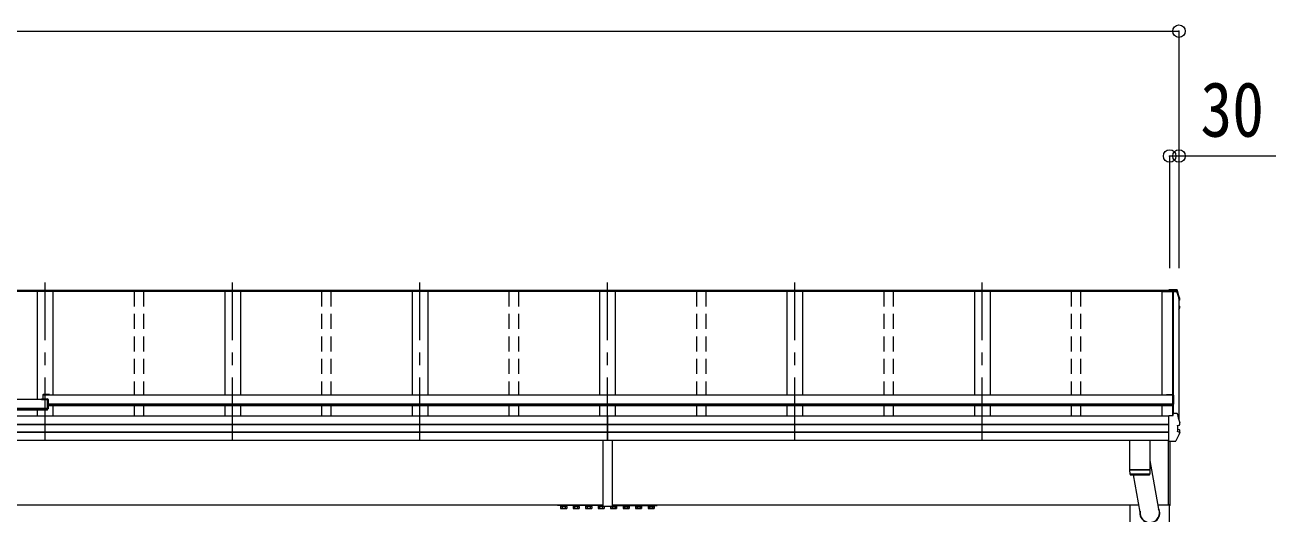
# Model space of a CAD drawing. Units: millimetres at full size, sheet at 1:40; some dimension numbers follow another scale. Extents: x -11243 to 11243, y -7760 to 7760.
# Drawn here: x -4538 to -533, y -2092 to -528 of the extents above; entities that cross this region are included whole.
import ezdxf
from ezdxf.enums import TextEntityAlignment as Align

# ---------------------------------------------------------------- set-up
doc = ezdxf.new("R2010")
doc.units = ezdxf.units.MM
doc.header["$LTSCALE"] = 40
doc.header["$PDMODE"] = 32
doc.header["$PDSIZE"] = 40
doc.linetypes.add('CHAIN1', pattern=[8, 5, -1, 1, -1])
doc.linetypes.add('DASHED1', pattern=[1.8, 1.2, -0.6])
for name, color, linetype, lineweight in [('0-1_本体', 5, 'CHAIN1', 9), ('0-3_ELV2', 4, 'Continuous', 9), ('0-6_OTH_LINE', 6, 'Continuous', 9), ('0-9_OUTLINE', 7, 'Continuous', 9)]:
    doc.layers.add(name, color=color, linetype=linetype, lineweight=lineweight)
doc.styles.add('ＭＳ ゴシック', font='')
doc.styles.get('ＭＳ ゴシック').set_extended_font_data('MS Gothic')

msp = doc.modelspace()

# ---------------------------------------------------------------- linework, layer by layer
at = {"layer": '0-1_本体'}
for p, q in [((-4473.78, -1857.92), (-4473.78, -1353.74)), ((-3873.78, -1857.92), (-3873.78, -1353.74)), ((-3273.78, -1857.92), (-3273.78, -1353.74)), ((-2673.78, -1857.92), (-2673.78, -1353.74)), ((-2073.78, -1857.92), (-2073.78, -1353.74)), ((-1473.78, -1857.92), (-1473.78, -1353.74))]:
    msp.add_line(p, q, dxfattribs=at)
at = {"layer": '0-3_ELV2'}
for p, q in [((-873.78, -1381.36), (-8673.78, -1381.36)), ((-873.78, -1382.26), (-8673.78, -1382.26)), ((-876.78, -1379.08), (-8670.78, -1379.08)), ((-4498.78, -1382.18), (-4498.78, -1728.74)), ((-4448.78, -1382.18), (-4448.78, -1714.62)), ((-3898.78, -1382.18), (-3898.78, -1714.62)), ((-3848.78, -1382.18), (-3848.78, -1714.62)), ((-3298.78, -1382.18), (-3298.78, -1714.62)), ((-3248.78, -1382.18), (-3248.78, -1714.62)), ((-2698.78, -1382.18), (-2698.78, -1714.62)), ((-2648.78, -1382.18), (-2648.78, -1714.62)), ((-2098.78, -1382.18), (-2098.78, -1714.62)), ((-2048.78, -1382.18), (-2048.78, -1714.62)), ((-1498.78, -1382.18), (-1498.78, -1714.62)), ((-1448.78, -1382.18), (-1448.78, -1714.62)), ((-898.78, -1382.18), (-898.78, -1714.62)), ((-898.78, -1382.27), (-850.34, -1382.27)), ((-876.78, -1381.03), (-876.78, -1377.01)), ((-851.78, -1377.01), (-876.78, -1377.01)), ((-876.78, -1379.53), (-862.58, -1379.53)), ((-876.78, -1381.03), (-873.78, -1381.03)), ((-873.78, -1381.03), (-873.78, -1382.03)), ((-873.78, -1382.03), (-862.96, -1382.03)), ((-863.48, -1779.64), (-863.48, -1382.27)), ((-862.88, -1382.27), (-862.88, -1775.69)), ((-862.81, -1382.12), (-862.81, -1381.77)), ((-851.54, -1377), (-851.86, -1377)), ((-851.78, -1377.01), (-851.78, -1377)), ((-851.78, -1377.01), (-851.78, -1377.01)), ((-851.23, -1377.01), (-851.54, -1377)), ((-850.95, -1377.02), (-851.23, -1377.01)), ((-850.69, -1377.04), (-850.95, -1377.02)), ((-850.46, -1377.06), (-850.69, -1377.04)), ((-850.23, -1377.1), (-850.46, -1377.06)), ((-849.96, -1377.18), (-850.23, -1377.1)), ((-849.68, -1377.31), (-849.96, -1377.18)), ((-849.43, -1377.49), (-849.68, -1377.31)), ((-849.21, -1377.72), (-849.43, -1377.49)), ((-849.04, -1377.98), (-849.21, -1377.72)), ((-848.92, -1378.28), (-849.04, -1377.98)), ((-846.29, -1386.95), (-848.91, -1378.29)), ((-843.83, -1395.72), (-846.29, -1386.95)), ((-841.5, -1404.57), (-843.83, -1395.72)), ((-843.78, -1405.63), (-843.78, -1792.49)), ((-843.78, -1408.58), (-843.09, -1408.45)), ((-843.78, -1408.93), (-843.01, -1408.78)), ((-842.52, -1410.21), (-843.78, -1410.45)), ((-843.78, -1428.34), (-842.95, -1428.44)), ((-843.78, -1432.43), (-842.42, -1432.69)), ((-843.78, -1433.95), (-842.94, -1434.12)), ((-843.78, -1440.17), (-842.86, -1437.93)), ((-842.94, -1428.44), (-842.95, -1428.44)), ((-842.86, -1437.93), (-841.46, -1434.45)), ((-841.5, -1404.58), (-841.47, -1404.84)), ((-841.47, -1404.84), (-841.47, -1404.89)), ((-841.47, -1408.94), (-841.47, -1404.89)), ((-841.36, -1433.97), (-841.36, -1429.91)), ((-4481.58, -1714.46), (-4481.58, -1726.58)), ((-4459.58, -1712.46), (-4479.58, -1712.46)), ((-4459.58, -1713.99), (-4479.58, -1713.99)), ((-4479.58, -1726.58), (-4479.58, -1713.99)), ((-863.48, -1714.62), (-4479.58, -1714.62)), ((-4459.58, -1712.46), (-4459.58, -1714.62)), ((-883.48, -1712.46), (-883.48, -1714.62)), ((-883.48, -1712.46), (-863.48, -1712.46)), ((-883.48, -1713.99), (-863.48, -1713.99)), ((-861.48, -1714.46), (-861.48, -1743.92)), ((-4465.78, -1728.74), (-5081.78, -1728.74)), ((-4465.78, -1757.77), (-5081.78, -1757.77)), ((-4465.78, -1759.51), (-5081.78, -1759.51)), ((-4485.78, -1726.58), (-4485.78, -1728.74)), ((-4485.78, -1726.58), (-4465.78, -1726.58)), ((-4485.78, -1728.11), (-4465.78, -1728.11)), ((-4465.78, -1762.62), (-4465.78, -1728.11)), ((-4465.78, -1758.04), (-4463.78, -1758.04)), ((-4463.78, -1728.58), (-4463.78, -1758.04)), ((-863.48, -1743.65), (-4463.78, -1743.65)), ((-863.48, -1745.39), (-4463.78, -1745.39)), ((-863.48, -1748.51), (-4463.78, -1748.51)), ((-4448.78, -1748.51), (-4448.78, -1782.17)), ((-3898.78, -1748.51), (-3898.78, -1782.17)), ((-3848.78, -1748.51), (-3848.78, -1782.17)), ((-3298.78, -1748.51), (-3298.78, -1782.17)), ((-3248.78, -1748.51), (-3248.78, -1782.17)), ((-2698.78, -1748.51), (-2698.78, -1782.17)), ((-2648.78, -1748.51), (-2648.78, -1782.17)), ((-2098.78, -1748.51), (-2098.78, -1782.17)), ((-2048.78, -1748.51), (-2048.78, -1782.17)), ((-1498.78, -1748.51), (-1498.78, -1782.17)), ((-1448.78, -1748.51), (-1448.78, -1782.17)), ((-898.78, -1748.51), (-898.78, -1782.03)), ((-863.48, -1743.92), (-861.48, -1743.92)), ((-876.78, -1782.17), (-8670.78, -1782.17)), ((-4465.78, -1762.62), (-5081.78, -1762.62)), ((-4498.78, -1762.62), (-4498.78, -1782.17)), ((-2673.78, -1782.17), (-2673.78, -1859.77)), ((-876.78, -1780.31), (-876.78, -1779.99)), ((-876.78, -1779.99), (-862.58, -1779.99)), ((-876.78, -1781.62), (-876.78, -1780.31)), ((-876.78, -1861.54), (-876.78, -1781.62)), ((-863.53, -1779.99), (-862.81, -1775.21)), ((-863.52, -1779.99), (-862.96, -1776.32)), ((-862.96, -1779.99), (-862.96, -1776.32)), ((-862.81, -1774.86), (-862.58, -1773.37)), ((-862.81, -1774.86), (-862.81, -1775.21)), ((-850.54, -1773.37), (-862.58, -1773.37)), ((-862.58, -1779.99), (-862.58, -1773.37)), ((-841.5, -1801.37), (-841.47, -1801.63)), ((-841.47, -1801.63), (-841.47, -1801.68)), ((-841.47, -1809.07), (-841.47, -1801.68)), ((-876.78, -1808.7), (-8670.78, -1808.7)), ((-876.78, -1809.59), (-8670.78, -1809.59)), ((-876.78, -1832.81), (-8670.78, -1832.81)), ((-876.78, -1834.73), (-8670.78, -1834.73)), ((-849.64, -1811.67), (-849.65, -1811.79)), ((-849.64, -1830.73), (-849.65, -1830.61)), ((-849.62, -1811.56), (-849.64, -1811.67)), ((-849.62, -1830.84), (-849.64, -1830.73)), ((-849.57, -1811.47), (-849.62, -1811.56)), ((-849.57, -1830.95), (-849.62, -1830.84)), ((-849.51, -1811.39), (-849.57, -1811.47)), ((-849.51, -1831.03), (-849.57, -1830.95)), ((-849.43, -1811.34), (-849.51, -1811.39)), ((-849.43, -1831.09), (-849.51, -1831.03)), ((-849.35, -1811.31), (-849.43, -1811.34)), ((-849.35, -1831.13), (-849.43, -1831.09)), ((-849.35, -1811.31), (-843.09, -1810.54)), ((-849.35, -1811.31), (-849.35, -1811.31)), ((-849.35, -1831.13), (-849.35, -1831.13)), ((-842.95, -1832.82), (-849.35, -1831.13)), ((-848.78, -1811.45), (-848.77, -1811.33)), ((-848.78, -1811.45), (-848.78, -1830.66)), ((-848.77, -1811.33), (-848.73, -1811.24)), ((-842.42, -1825.44), (-848.37, -1824.29)), ((-844.31, -1841.41), (-847.26, -1848.14)), ((-841.46, -1834.59), (-844.31, -1841.41)), ((-843.09, -1810.54), (-842.86, -1810.47)), ((-843.09, -1810.54), (-843.09, -1810.54)), ((-843.01, -1810.53), (-842.73, -1810.45)), ((-842.95, -1832.82), (-842.94, -1832.83)), ((-842.7, -1832.94), (-842.94, -1832.83)), ((-842.86, -1810.47), (-842.66, -1810.32)), ((-842.73, -1810.45), (-842.49, -1810.38)), ((-842.48, -1833.15), (-842.7, -1832.94)), ((-842.66, -1810.32), (-842.49, -1810.1)), ((-842.49, -1810.1), (-842.37, -1809.83)), ((-842.49, -1810.38), (-842.25, -1810.28)), ((-842.3, -1833.43), (-842.48, -1833.15)), ((-842.37, -1809.83), (-842.3, -1809.52)), ((-842.29, -1809.19), (-842.34, -1808.87)), ((-842.3, -1809.52), (-842.29, -1809.19)), ((-842.19, -1833.76), (-842.3, -1833.43)), ((-842.26, -1834.8), (-842.17, -1834.48)), ((-842.25, -1810.28), (-841.98, -1810.11)), ((-842.14, -1834.12), (-842.19, -1833.76)), ((-842.17, -1834.48), (-842.14, -1834.12)), ((-841.98, -1810.11), (-841.72, -1809.84)), ((-841.72, -1809.84), (-841.54, -1809.49)), ((-841.54, -1809.49), (-841.48, -1809.11)), ((-841.47, -1809.02), (-841.5, -1808.76)), ((-841.47, -1809.11), (-841.47, -1809.02)), ((-841.47, -1834.61), (-841.4, -1834.45)), ((-841.4, -1834.45), (-841.36, -1834.27)), ((-841.36, -1834.11), (-841.36, -1826.72)), ((-841.36, -1834.27), (-841.36, -1834.09)), ((-876.78, -1859.77), (-8670.78, -1859.77)), ((-2658.78, -1859.77), (-2658.78, -1926.13)), ((-878.78, -1859.77), (-878.78, -2066.09)), ((-876.78, -1862.41), (-876.78, -1861.54)), ((-876.78, -1862.41), (-856.13, -1862.41)), ((-872.28, -2068.49), (-872.28, -1862.41)), ((-871.78, -2068.09), (-871.78, -1862.41)), ((-856.11, -1862.41), (-855.73, -1862.41)), ((-855.73, -1862.41), (-855.38, -1862.4)), ((-855.38, -1862.4), (-855.07, -1862.38)), ((-855.07, -1862.38), (-854.79, -1862.35)), ((-854.79, -1862.35), (-854.48, -1862.27)), ((-854.48, -1862.27), (-854.15, -1862.13)), ((-854.15, -1862.13), (-853.84, -1861.91)), ((-853.84, -1861.91), (-853.58, -1861.64)), ((-853.58, -1861.64), (-853.41, -1861.3)), ((-850.3, -1854.79), (-853.42, -1861.35)), ((-847.26, -1848.14), (-850.3, -1854.79)), ((-2688.66, -1938.49), (-2688.78, -1938.84)), ((-2658.78, -1926.13), (-2658.9, -1926.49)), ((-2658.9, -1926.49), (-2658.9, -1938.49)), ((-2658.9, -1938.49), (-2658.78, -1938.84)), ((-2658.78, -1938.84), (-2658.78, -2027.13)), ((-2688.66, -2039.49), (-2688.78, -2039.84)), ((-2688.78, -2039.84), (-2688.78, -2056.63)), ((-2658.78, -2027.13), (-2658.9, -2027.49)), ((-2658.9, -2027.49), (-2658.9, -2039.49)), ((-2658.9, -2039.49), (-2658.78, -2039.84)), ((-2658.78, -2039.84), (-2658.78, -2056.63)), ((-2688.66, -2067.49), (-8575.54, -2067.49)), ((-2833.84, -2067.69), (-2833.84, -2067.49)), ((-2688.66, -2067.69), (-2833.84, -2067.69)), ((-2824.84, -2067.69), (-2824.84, -2069.29)), ((-2824.84, -2069.29), (-2802.84, -2069.29)), ((-2823.66, -2071.09), (-2804.03, -2071.09)), ((-2823.66, -2071.09), (-2823.66, -2077.33)), ((-2822.34, -2078.09), (-2823.66, -2077.33)), ((-2822.44, -2071.06), (-2822.44, -2069.29)), ((-2805.24, -2071.06), (-2822.44, -2071.06)), ((-2822.34, -2078.09), (-2805.34, -2078.09)), ((-2818.75, -2071.09), (-2818.75, -2077.33)), ((-2808.93, -2071.09), (-2808.93, -2077.33)), ((-2805.34, -2078.09), (-2804.03, -2077.33)), ((-2805.24, -2069.29), (-2805.24, -2071.06)), ((-2804.03, -2071.09), (-2804.03, -2077.33)), ((-2802.84, -2069.29), (-2802.84, -2067.69)), ((-2784.84, -2067.69), (-2784.84, -2069.29)), ((-2784.84, -2069.29), (-2762.84, -2069.29)), ((-2783.66, -2071.09), (-2764.03, -2071.09)), ((-2783.66, -2071.09), (-2783.66, -2077.33)), ((-2782.34, -2078.09), (-2783.66, -2077.33)), ((-2782.44, -2071.06), (-2782.44, -2069.29)), ((-2765.24, -2071.06), (-2782.44, -2071.06)), ((-2782.34, -2078.09), (-2765.34, -2078.09)), ((-2778.75, -2071.09), (-2778.75, -2077.33)), ((-2768.93, -2071.09), (-2768.93, -2077.33)), ((-2765.34, -2078.09), (-2764.03, -2077.33)), ((-2765.24, -2069.29), (-2765.24, -2071.06)), ((-2764.03, -2071.09), (-2764.03, -2077.33)), ((-2762.84, -2069.29), (-2762.84, -2067.69)), ((-2744.84, -2067.69), (-2744.84, -2069.29)), ((-2744.84, -2069.29), (-2722.84, -2069.29)), ((-2743.66, -2071.09), (-2724.03, -2071.09)), ((-2743.66, -2071.09), (-2743.66, -2077.33)), ((-2742.34, -2078.09), (-2743.66, -2077.33)), ((-2742.44, -2071.06), (-2742.44, -2069.29)), ((-2725.24, -2071.06), (-2742.44, -2071.06)), ((-2742.34, -2078.09), (-2725.34, -2078.09)), ((-2738.75, -2071.09), (-2738.75, -2077.33)), ((-2728.93, -2071.09), (-2728.93, -2077.33)), ((-2725.34, -2078.09), (-2724.03, -2077.33)), ((-2725.24, -2069.29), (-2725.24, -2071.06)), ((-2724.03, -2071.09), (-2724.03, -2077.33)), ((-2722.84, -2069.29), (-2722.84, -2067.69)), ((-2704.84, -2067.69), (-2704.84, -2069.29)), ((-2704.84, -2069.29), (-2688.76, -2069.29)), ((-2703.66, -2071.09), (-2688.77, -2071.09)), ((-2703.66, -2071.09), (-2703.66, -2077.33)), ((-2702.34, -2078.09), (-2703.66, -2077.33)), ((-2702.44, -2071.06), (-2702.44, -2069.29)), ((-2688.77, -2071.06), (-2702.44, -2071.06)), ((-2702.34, -2078.09), (-2685.34, -2078.09)), ((-2698.75, -2071.09), (-2698.75, -2077.33)), ((-2688.93, -2071.09), (-2688.93, -2077.33)), ((-2688.66, -2056.99), (-2688.78, -2056.63)), ((-2688.78, -2070.99), (-2688.78, -2069.34)), ((-2659.28, -2071.49), (-2688.28, -2071.49)), ((-2685.34, -2078.09), (-2684.03, -2077.33)), ((-2684.03, -2071.49), (-2684.03, -2077.33)), ((-2663.66, -2071.49), (-2663.66, -2077.33)), ((-2662.34, -2078.09), (-2663.66, -2077.33)), ((-2645.34, -2078.09), (-2662.34, -2078.09)), ((-2658.9, -2056.99), (-2658.78, -2056.63)), ((-2658.9, -2056.99), (-2658.9, -2068.99)), ((-972.02, -2067.49), (-2658.9, -2067.49)), ((-2658.9, -2067.69), (-2513.84, -2067.69)), ((-2658.9, -2068.99), (-2658.78, -2069.34)), ((-2642.84, -2069.29), (-2658.8, -2069.29)), ((-2658.79, -2071.06), (-2645.24, -2071.06)), ((-2644.03, -2071.09), (-2658.79, -2071.09)), ((-2658.78, -2070.99), (-2658.78, -2069.34)), ((-2658.75, -2071.09), (-2658.75, -2077.33)), ((-2648.93, -2071.09), (-2648.93, -2077.33)), ((-2645.34, -2078.09), (-2644.03, -2077.33)), ((-2645.24, -2071.06), (-2645.24, -2069.29)), ((-2644.03, -2071.09), (-2644.03, -2077.33)), ((-2642.84, -2067.69), (-2642.84, -2069.29)), ((-2624.84, -2069.29), (-2624.84, -2067.69)), ((-2602.84, -2069.29), (-2624.84, -2069.29)), ((-2604.03, -2071.09), (-2623.66, -2071.09)), ((-2623.66, -2071.09), (-2623.66, -2077.33)), ((-2622.34, -2078.09), (-2623.66, -2077.33)), ((-2622.44, -2069.29), (-2622.44, -2071.06)), ((-2622.44, -2071.06), (-2605.24, -2071.06)), ((-2605.34, -2078.09), (-2622.34, -2078.09)), ((-2618.75, -2071.09), (-2618.75, -2077.33)), ((-2608.93, -2071.09), (-2608.93, -2077.33)), ((-2605.34, -2078.09), (-2604.03, -2077.33)), ((-2605.24, -2071.06), (-2605.24, -2069.29)), ((-2604.03, -2071.09), (-2604.03, -2077.33)), ((-2602.84, -2067.69), (-2602.84, -2069.29)), ((-2584.84, -2069.29), (-2584.84, -2067.69)), ((-2562.84, -2069.29), (-2584.84, -2069.29)), ((-2564.03, -2071.09), (-2583.66, -2071.09)), ((-2583.66, -2071.09), (-2583.66, -2077.33)), ((-2582.34, -2078.09), (-2583.66, -2077.33)), ((-2582.44, -2069.29), (-2582.44, -2071.06)), ((-2582.44, -2071.06), (-2565.24, -2071.06)), ((-2565.34, -2078.09), (-2582.34, -2078.09)), ((-2578.75, -2071.09), (-2578.75, -2077.33)), ((-2568.93, -2071.09), (-2568.93, -2077.33)), ((-2565.34, -2078.09), (-2564.03, -2077.33)), ((-2565.24, -2071.06), (-2565.24, -2069.29)), ((-2564.03, -2071.09), (-2564.03, -2077.33)), ((-2562.84, -2067.69), (-2562.84, -2069.29)), ((-2544.84, -2069.29), (-2544.84, -2067.69)), ((-2522.84, -2069.29), (-2544.84, -2069.29)), ((-2524.03, -2071.09), (-2543.66, -2071.09)), ((-2543.66, -2071.09), (-2543.66, -2077.33)), ((-2542.34, -2078.09), (-2543.66, -2077.33)), ((-2542.44, -2069.29), (-2542.44, -2071.06)), ((-2542.44, -2071.06), (-2525.24, -2071.06)), ((-2525.34, -2078.09), (-2542.34, -2078.09)), ((-2538.75, -2071.09), (-2538.75, -2077.33)), ((-2528.93, -2071.09), (-2528.93, -2077.33)), ((-2525.34, -2078.09), (-2524.03, -2077.33)), ((-2525.24, -2071.06), (-2525.24, -2069.29)), ((-2524.03, -2071.09), (-2524.03, -2077.33)), ((-2522.84, -2067.69), (-2522.84, -2069.29)), ((-2513.84, -2067.49), (-2513.84, -2067.69)), ((-999.78, -5367.49), (-999.78, -2067.49)), ((-873.78, -2067.49), (-911.38, -2067.49)), ((-874.78, -2067.49), (-874.78, -5367.49)), ((-872.28, -2068.59), (-873.78, -2068.59)), ((-872.28, -2068.49), (-872.27, -2068.55)), ((-872.28, -2068.49), (-872.28, -2068.49)), ((-872.27, -2068.58), (-872.28, -2068.59)), ((-872.28, -2068.59), (-872.28, -2068.59)), ((-872.27, -2068.55), (-872.27, -2068.58))]:
    msp.add_line(p, q, dxfattribs=at)
at = {"layer": '0-3_ELV2', "linetype": 'DASHED1'}
for p, q in [((-4188.78, -1382.26), (-4188.78, -1714.62)), ((-4158.78, -1382.26), (-4158.78, -1714.62)), ((-3588.78, -1382.26), (-3588.78, -1714.62)), ((-3558.78, -1382.26), (-3558.78, -1714.62)), ((-2988.78, -1382.26), (-2988.78, -1714.62)), ((-2958.78, -1382.26), (-2958.78, -1714.62)), ((-2388.78, -1382.26), (-2388.78, -1714.62)), ((-2358.78, -1382.26), (-2358.78, -1714.62)), ((-1788.78, -1382.26), (-1788.78, -1714.62)), ((-1758.78, -1382.26), (-1758.78, -1714.62)), ((-1188.78, -1382.26), (-1188.78, -1714.62)), ((-1158.78, -1382.26), (-1158.78, -1714.62)), ((-4188.78, -1748.51), (-4188.78, -1782.17)), ((-4158.78, -1748.51), (-4158.78, -1782.17)), ((-3588.78, -1748.51), (-3588.78, -1782.17)), ((-3558.78, -1748.51), (-3558.78, -1782.17)), ((-2988.78, -1748.51), (-2988.78, -1782.17)), ((-2958.78, -1748.51), (-2958.78, -1782.17)), ((-2388.78, -1748.51), (-2388.78, -1782.17)), ((-2358.78, -1748.51), (-2358.78, -1782.17)), ((-1788.78, -1748.51), (-1788.78, -1782.17)), ((-1758.78, -1748.51), (-1758.78, -1782.17)), ((-1188.78, -1748.51), (-1188.78, -1782.17)), ((-1158.78, -1748.51), (-1158.78, -1782.17))]:
    msp.add_line(p, q, dxfattribs=at)
at = {"layer": '0-3_ELV2'}
for points in [[(-862.58, -1380.62), (-862.58, -1379.53), (-862.96, -1382.03)], [(-850.54, -1380.62), (-862.58, -1380.62), (-862.81, -1382.12), (-850.39, -1382.12)], [(-2688.78, -1859.77), (-2688.78, -1926.13), (-2688.66, -1926.49), (-2688.66, -1938.49)], [(-2688.78, -1938.84), (-2688.78, -2027.13), (-2688.66, -2027.49), (-2688.66, -2039.49)], [(-2688.66, -2056.99), (-2688.66, -2068.99), (-2688.78, -2069.34)], [(-873.78, -2068.59), (-873.78, -2066.09), (-878.78, -2066.09)]]:
    msp.add_lwpolyline(points, dxfattribs=at)
for centre, radius, start, end in [((-850.53, -1382.32), 1.7, 17.09071, 90.04324), ((-1326.79, -1528.28), 498.32, 13.87531, 17.05651), ((-1326.79, -1528.28), 499.82, 13.85121, 17.03953), ((-1306.11, -1249.05), 498.64, 337.99835, 338.21754), ((-1306.11, -1249.4), 498.64, 337.99835, 338.25759), ((-842.76, -1408.93), 1.3, 280.89642, 13.7954), ((-842.66, -1433.97), 1.3, 338.33785, 79.1132), ((-842.66, -1429.91), 1.3, 0.0377, 79.0995), ((-4479.58, -1714.46), 2, 90, 180), ((-863.48, -1714.46), 2, 0, 90), ((-4465.78, -1728.58), 2, 0, 90), ((-850.53, -1775.07), 1.7, 17.09071, 90.04324), ((-1326.79, -1921.03), 499.82, 13.85121, 17.03953), ((-848.28, -1823.8), 0.499, 180.05239, 259.08482), ((-842.66, -1826.72), 1.3, 0.0377, 79.0995), ((-2821.2, -2073.74), 4.34, 235.61575, 304.38425), ((-2813.84, -2061.85), 16.24, 252.41205, 287.58795), ((-2806.48, -2073.74), 4.34, 235.61575, 304.38425), ((-2781.2, -2073.74), 4.34, 235.61575, 304.38425), ((-2773.84, -2061.85), 16.24, 252.41205, 287.58795), ((-2766.48, -2073.74), 4.34, 235.61575, 304.38425), ((-2741.2, -2073.74), 4.34, 235.61575, 304.38425), ((-2733.84, -2061.85), 16.24, 252.41205, 287.58795), ((-2726.48, -2073.74), 4.34, 235.61575, 304.38425), ((-2701.2, -2073.74), 4.34, 235.61575, 304.38425), ((-2693.84, -2061.85), 16.24, 252.41205, 287.58795), ((-2686.48, -2073.74), 4.34, 235.61575, 304.38425), ((-2661.2, -2073.74), 4.34, 235.61575, 304.38425), ((-2653.84, -2061.85), 16.24, 252.41205, 287.58795), ((-2646.48, -2073.74), 4.34, 235.61575, 304.38425), ((-2621.2, -2073.74), 4.34, 235.61575, 304.38425), ((-2613.84, -2061.85), 16.24, 252.41205, 287.58795), ((-2606.48, -2073.74), 4.34, 235.61575, 304.38425), ((-2581.2, -2073.74), 4.34, 235.61575, 304.38425), ((-2573.84, -2061.85), 16.24, 252.41205, 287.58795), ((-2566.48, -2073.74), 4.34, 235.61575, 304.38425), ((-2541.2, -2073.74), 4.34, 235.61575, 304.38425), ((-2533.84, -2061.85), 16.24, 252.41205, 287.58795), ((-2526.48, -2073.74), 4.34, 235.61575, 304.38425), ((-884.43, -2053.42), 12.15, 359.0404, 0.9596), ((-872.28, -2068.09), 0.5, 270.5, 0)]:
    msp.add_arc(centre, radius, start, end, dxfattribs=at)
for centre, major_axis, start_param, end_param in [((-2688.28, -2070.99), (-0.501, 0), 6.2831853, 7.8539816), ((-2659.28, -2070.99), (0.501, 0), 4.712389, 6.2831853)]:
    msp.add_ellipse(centre, major_axis=major_axis, ratio=0.998135, start_param=start_param, end_param=end_param, dxfattribs=at)
at = {"layer": '0-6_OTH_LINE'}
for p, q in [((-8703.78, -548.11), (-843.78, -548.11)), ((-843.78, -548.11), (-843.78, -1307.11)), ((-843.78, -948.11), (-873.78, -948.11)), ((-873.78, -948.11), (-873.78, -1307.11)), ((-533.29, -948.11), (-843.78, -948.11)), ((-843.78, -948.11), (-843.78, -1307.11))]:
    msp.add_line(p, q, dxfattribs=at)
for p in [(-843.78, -548.11), (-873.78, -948.11), (-843.78, -948.11)]:
    msp.add_point(p, dxfattribs=at)
at = {"layer": '0-9_OUTLINE'}
for p, q in [((-1000.78, -1953.31), (-1000.78, -1859.77)), ((-936.78, -1859.77), (-936.78, -1953.31)), ((-1000.78, -1953.31), (-936.78, -1953.31)), ((-996.28, -1953.31), (-996.26, -1954.31)), ((-941.28, -1953.31), (-941.3, -1954.31)), ((-936.78, -1954.31), (-937.01, -1967.36)), ((-936.78, -1923.53), (-909.17, -2079.91)), ((-937.01, -1967.31), (-1000.55, -1967.31)), ((-997.55, -1970.31), (-940.01, -1970.31)), ((-968, -2090.1), (-989.1, -1970.31))]:
    msp.add_line(p, q, dxfattribs=at)
msp.add_lwpolyline([(-1000.55, -1967.36), (-1000.78, -1954.31), (-936.78, -1954.31)], dxfattribs=at)
for centre, start, end in [((-997.55, -1967.31), 181, 270), ((-940.01, -1967.31), 269.95168, 359)]:
    msp.add_arc(centre, 3, start, end, dxfattribs=at)
for major_axis, ratio, start_param, end_param in [((31.85, 0), 0.984694, 2.9607069, 6.8123255), ((30.8, 0), 0.983336, 3.0689101, 6.7045279)]:
    msp.add_ellipse((-937.28, -2092.3), major_axis=major_axis, ratio=ratio, start_param=start_param, end_param=end_param, dxfattribs=at)

# ---------------------------------------------------------------- texts
at = {"layer": '0-6_OTH_LINE', "color": 7, "style": 'ＭＳ ゴシック', "width": 0.85}
msp.add_text('30', height=176, dxfattribs=at).set_placement((-775.13, -939.02), align=Align.BOTTOM_LEFT)

doc.saveas('drawing.dxf')
